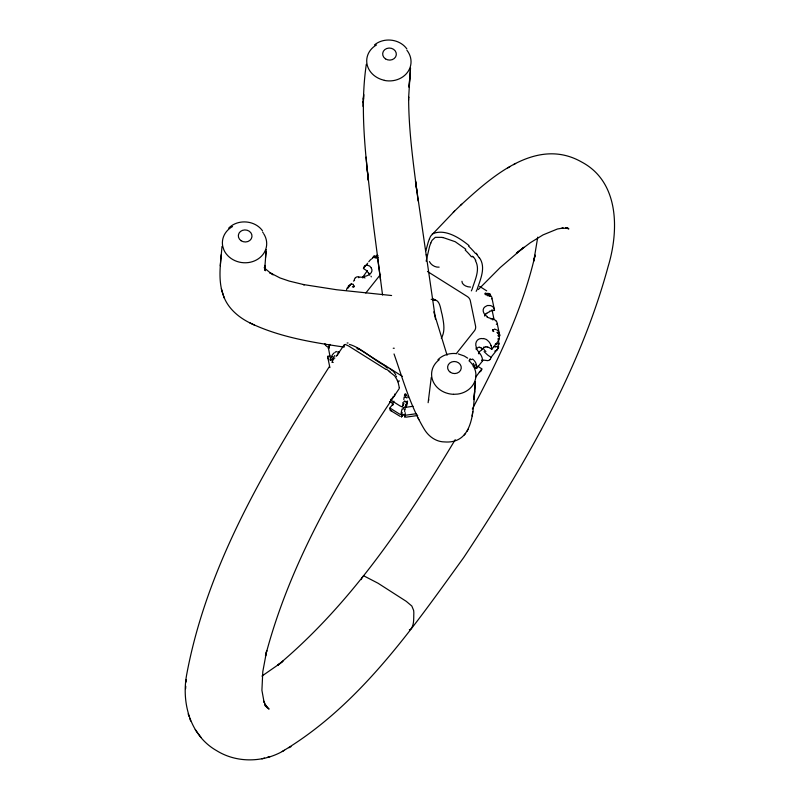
<?xml version="1.0" encoding="UTF-8"?>
<svg xmlns="http://www.w3.org/2000/svg" width="800" height="800" viewBox="0 0 800 800"><rect width="100%" height="100%" fill="white"/><g stroke="black" fill="none" stroke-linecap="round" stroke-linejoin="round"><path stroke-width="1.2" d="M406.5 397.41L406.5 397.94M408.61 100.13L408.64 96.87C408.58 131.77 413.78 166.42 418.13 200.97M329.47 366.43C268.98 461.45 207.97 561.5 186.86 673.66C181.15 702.23 189.95 735.52 216.58 750.63C236.98 763.36 263.97 762.65 284.41 750.27M408.63 97.74L410.37 70.02M405.28 412.75L404.9 417.26L404.71 415.88M405.99 404.77L405.89 406.16M394.62 395.61L394.65 394.08M185.61 688.69L185.77 686.28M186.05 682.07L186.2 679.7M221.98 246.42C220.9 261.1 218.16 276.29 221.89 290.82M402.15 412.42L401.59 416.59M409.82 76.86L409.06 87.2L410.54 68.03M221.22 254.68L220.3 265.82M266.2 249.6L264.84 267.52L264.99 265.37L265.28 270.55L264.39 267.48L265.53 270.7L264.77 268.71M475.26 383.77C473.02 403.84 476.22 444.4 444.46 441.92C435.9 441.83 428.47 436.3 424.23 429.15C410.24 405.91 402.95 379.38 394.03 353.96M475.44 381.68L473.95 399.62L474.64 391.32M265.51 257.77L266.03 251.65M329.3 346.72L329.5 344.46M478.89 353.91L479.01 352.54L475.96 348.09M492.76 319.95L492.83 319.2L487.05 317.18M392.59 405.24L392.69 404.15A5.84 1.38 -57.8 0 1 391.26 406.2L389.85 407.97L398.68 413.53A10.19 8.98 5.1 0 0 401.67 414.83M393.39 396.34L393.36 396.7A5.84 1.38 -57.8 0 0 392.42 397.67M477.76 366.57L477.81 366.02A5.83 2.38 38.4 0 0 479.84 367.58L481.88 368.86L475.59 377.26M358.74 277.74L358.77 276.95L363.61 277.45M413.06 406.28L407.01 407.14A10.19 8.98 5.1 0 1 405.77 407.24L406.06 404.16M366.32 64.27C360.63 102.84 364.23 141.85 368.34 180.36L367.08 167.95L373.26 223.66L382.55 295.01M431.26 377.44L428.13 402.7M344.23 345.09L345.26 344.4L348.57 345.96L385.72 369.27M390.56 399.99L399.39 405.54A10.19 8.98 5.1 0 0 402.38 406.85L402.44 406.31M537.74 237.15L533.77 261.11L535.11 255.08C522.68 309.37 498.21 360.01 472.35 409.01M405.87 406.32L405.77 407.24M402.77 403.34L402.87 402.57M472.1 415.99L472.77 411.53M402.38 406.85L402.86 404.44M349.39 344.39C361.61 347.84 374.1 360.67 386.36 366.45M425.86 250.77L428.15 242.4A153.57 96.53 32.1 0 1 429.43 238.88M428.7 400.34L428.83 399.81M333.33 359.08L330.79 360.1L330.92 359.61M393.92 401.17L393.59 402.27M475.83 376.51L475.83 376.48A39.27 34.61 5.1 0 0 475.58 376.32M332.47 362.32L333.25 362.37M330.79 360.1A10.19 8.98 5.1 0 1 330.48 359.01L328.4 347.84A28.45 12.99 -11.6 0 1 329.43 345.53M493.76 318.52L493.66 318.83A28.45 12.99 -11.6 0 1 493.39 319.59M354.28 279.88L354.36 279.62A29.69 12.14 38.4 0 1 355.15 277.96L355.47 277.66M363.49 268.28L363.57 268.01A29.69 12.14 38.4 0 1 364.36 266.36L364.68 266.06M481.8 369.13L481.72 369.39A29.69 12.13 38.4 0 1 480.93 371.05L480.63 371.33M491.01 357.52L490.93 357.78A29.69 12.14 38.4 0 1 490.14 359.44L489.86 359.7M495.9 346.43L498.64 346.9L497.41 349.38M498.17 339.47L498.86 342.82A10.19 8.98 5.1 0 1 499.01 343.92L497.77 346.44M404.41 395.38L404.71 394.68M430.8 243.07L431.2 242.1A58.09 36.52 32.1 0 1 432.01 240.39L435.28 237.34L442.15 237.36M429.45 238.89L429.72 238.23A64.14 40.22 33.2 0 1 430.71 236.08L454.61 211.03M339.13 352.44L338.68 351.73A3.81 3.6 -71.6 0 0 337.92 351.92L337.26 352.13M484.78 315.61L485.97 313.72M333.45 359.75L333.78 359.13M467.07 431.32L468.18 429.26M402.12 416.25L402.45 415.65M264.95 705.54L269.07 709.12L264.6 704.11L267.03 707.66L263.68 701.13L264.09 702.27L261.91 690.29L262.81 671.59L266.73 650.57L265.46 656.04C290.82 558.94 343.41 471.39 399.05 388.85L399.2 388.41A67.4 15.31 27.4 0 0 399.37 387.56M402.09 416.32L401.6 416.77M331.93 357.08L332.29 356.48M455.24 439.65C406.04 521.68 351.65 603.36 277.73 665.3L282.78 661.29L277.73 665.3M441.3 338.24C445.66 330.97 443.54 322.16 442.07 314.37C440.43 309.49 440.34 298.61 432.95 300.01M402.63 415.35L403.83 414.39L404.64 415.57M329.47 345.53L329.84 345.01A12.07 5.52 -11.6 0 1 330.35 344.45M403.84 401.83L404.24 401.36A4.01 2.04 36.8 0 1 404.42 401.22M336.99 355.3L344.31 344.73M481.98 349.69L479.22 351.82M403.99 407.3L403.93 407.37A4.01 3.63 -84.5 0 0 403.7 407.71L403.21 408.88A6.58 1.61 -70.2 0 0 403.16 409.22M349.29 286.34L348.16 287.76A39.27 34.61 5.1 0 1 348.41 287.93M351.56 283.48L349.67 285.86A12.2 5.08 35.6 0 0 347.7 287.81M353.45 281.1L354.58 280.39M364.57 267.09L363.41 268.54L365.45 269.83A5.83 2.38 38.4 0 1 367.48 271.38M364.95 266.61L367.64 263.22M368.79 261.77L369.56 260.8A10.19 8.98 5.1 0 1 371.52 258.97M362.75 277.18L367.31 270.72M365.8 293.02L380.56 274.41M390.82 399.66L391.53 398.77M456.26 353.71L474.38 330.87A7.34 6.47 5.1 0 0 475.56 326.05L470.32 300.72A7.34 6.47 5.1 0 0 467.27 296.5L427.47 271.48M474.45 367.28A39.27 34.61 5.1 0 1 476.55 368.49L482.59 360.88L481.7 360.32M487.69 346.97A5.83 2.38 38.4 0 1 489.76 347.99L491.8 349.27L497.94 341.53A10.19 8.98 5.1 0 0 499.35 338.92L497.98 338.7M405.08 394.06L406.13 394.22A3.81 3.75 -85 0 1 406.36 394.89L406.42 395.62M464.18 435.06L465.58 433.46M338.17 353.72L338.66 353.15A3.75 2.8 -52.2 0 0 338.98 352.5M349.41 285.3L349.15 285.57A29.67 11.89 41.8 0 0 348.47 287.35M478.35 289.52L500.19 267.56L523.86 247.28L516.41 253.2L530.31 242.74L543.08 234.88L557.46 228.99L563.14 228.02L561.93 228.14L568.52 228.45L566 228.06L568.86 228.87L565.86 227.58M432.21 233.97C444.63 228.18 459.53 237.75 469.06 245.64M347.51 287.69L347.26 287.95A29.68 12.25 37 0 0 346.54 289.77M460.36 205.51C491.74 176.67 536.52 136.35 581.62 162C619.55 182.05 618.96 230.88 608.11 266.58C579.48 371.78 523.47 467.27 463.69 557.55C412.16 628.85 359.28 705.57 282.28 751.44M453.29 212.29L461.73 204.2M228.68 228.15C237.81 218.81 255 220.16 262.53 230.83M437.94 359.71C442.66 354.94 449.67 352.93 456.26 353.58M497.03 349.8L496.04 350.58M404.17 407.09L404.63 407.06A1.11 1.08 -15 0 1 404.85 407.41L404.94 407.62A4.06 3.5 -86.4 0 1 405 407.94L405.22 409.18M279.49 663.89L261.93 676.07M374.47 44.93C383.91 37.08 399.65 38.85 406.84 48.9M507.76 167.92L509.82 166.76M513.54 164.64L515.64 163.46M484.45 347.27L485.91 346.78M288.92 747.78L291.01 746.64M485.68 292.98L485.28 293.2A3.75 2.67 57.9 0 0 484.84 293.6L485.33 294.43M404.46 401.22L405.48 401.34A4.06 1.97 -28.7 0 1 405.59 401.48L405.85 402.07A6.41 1.94 -75.7 0 1 405.86 402.33M489.99 296.1L490.44 295.89A10.19 8.98 5.1 0 0 489.18 294.63M495.65 350.8L494.75 351.17M491.52 298.79L491.99 298.59A10.19 8.98 5.1 0 1 492.29 299.68L494.51 310.39L491.83 310.76A6.93 3.17 -11.6 0 0 489.48 311.29M261.91 758.84L264.56 758.12M267.46 757.33L270.07 756.61M416.12 413.72L406.3 415.12A10.19 8.98 5.1 0 1 405.05 415.23M406.06 417.15L417.7 415.5M496.35 324.28L497.36 324.13L499.58 334.84A10.19 8.98 5.1 0 1 499.73 335.94L497.97 335.76M328.26 348.3L329.27 348.16M330.07 355.93L327.55 356.29L329.77 367A10.19 8.98 5.1 0 0 329.92 367.61M353.85 286.92L354.44 286.16A3.93 2.92 -39 0 0 354.02 285.74L353.56 285.35A8 4.74 77.1 0 0 353.36 285.21M347.11 342.99L348.08 343M394.27 348.24L393.24 348.25M482.03 359.94L487.04 360.54M453.5 394.32L457.78 394.08A22.14 19.63 5.5 0 0 475.03 380.75A22.14 19.63 5.5 0 0 468.96 360.75M493.24 329.66L493.86 329.72M496.21 343.67L499.01 343.92M353.1 286.92L352.36 286.86M391.6 295.52L336.75 289.76L303.25 284.53L304.41 284.76L289.17 281.07L280.03 277.95L269.73 272.59L270.69 273.2L264.55 268.13M431.15 299.32L434.75 299.67M486.06 294.55L488.37 294.77M479.61 347.42L480.31 347.54M367.47 265.26L369.64 266.04L371.25 267.82M344.17 347.09C312.03 342.34 279.19 337.1 249.69 322.8C238.36 317.16 227.95 308.26 223.56 296.07M357.04 348.81L359.38 349.12M566 228.06L566.98 228.2M483.6 338.47L486.43 339.48L488.73 341.51A12.32 5.04 38.4 0 1 491.03 345.52M442.96 237.51L455.22 241.72L465.84 249.23M329.19 347.47L328.92 347.4A12.07 5.52 -11.6 0 1 325.79 345.44L325.44 345.04M458.16 353.88L464.21 355.98L467.67 358.15M377.05 258.02L377.98 257.6A3.81 2.34 -23.6 0 0 377.95 257.15M480.79 347.7L481.93 348.5M249.69 322.8L254.24 325M376.49 257.78L375.88 257.43M390.5 410.5L400.3 416.46M479.59 286.38L486.69 290.84M426.14 254.88L426.7 255.23M433.23 298.84L435.17 300.06M362.7 276.53L364.74 277.81A5.83 2.38 38.4 0 0 365.01 277.97M272.27 274.19L273.23 274.8L269.73 272.59M356.81 347.69L402.42 376.37M493.81 331.58L493.05 331.07M389.69 368.57L393.37 371.32L395.28 373.95M389.13 371.48L394.65 375.84L397.47 380.45M492.49 330.61L492.64 329.7A3.81 3.22 65.9 0 1 493.24 329.71M479.01 352.54L479.52 353.12M491.05 296L491.32 296.35A27.64 11.23 -26.9 0 1 492.06 298.13M484.07 351.59L487.03 354.42A5.83 2.38 38.4 0 0 489.05 355.98L491.09 357.26L497.23 349.52A10.19 8.98 5.1 0 0 498.64 346.9M476.14 253.18L476.99 254.25M472.31 256.21L473.07 257.19M264.32 267.8L265.35 269.13M496.34 321.21L496.63 321.64A28.45 12.99 -11.6 0 1 497.28 323.7L497.32 323.84M195.26 729.61L197.73 732.95M198.5 734L200.99 737.36M498.64 332.69L498.95 333.2M328.39 358.95L328.3 358.81A28.45 12.99 -11.6 0 1 327.63 356.72L327.59 356.58M479.42 257.7C486.27 267.38 480.29 279.46 477.15 289.38A67.2 37.78 51.4 0 1 476.15 291.32M498.3 335.6L498.6 336.13M475.37 260.61C480.57 269.59 474.76 280.2 472.15 289.14A63.66 35.47 52.6 0 1 471.33 290.88M375.2 258L374.88 257.44A10.19 8.98 5.1 0 1 376.1 257.2M368.9 273.2L369.71 275.13M418.04 418.03L418.85 419.65M395.64 374.67L395.9 375.22M223.35 295.49L221.35 288.74M475.82 364.79L476.04 365.41M224.33 298.09L222.04 291.39M469.47 359.62L470.08 358.87A3.93 3.74 77.8 0 1 470.79 359.17L471.5 359.51A8 6.31 10 0 1 471.78 359.67M491.09 345.55L491.3 346.18M398.04 381.9L399.27 387.51M188.15 713.87L189.09 716.53M189.7 718.31L190.65 721M433.77 311.85L447.08 355.21M398.97 380.6L399.16 381.28M492 309.67L493.8 318.37L491.12 318.75A6.93 3.17 -11.6 0 1 490.67 318.8M435.51 319.27L415.48 180.99L416.7 190.24M377.43 256.67L380.55 280.1M366.07 157.12L367.22 169.46M476.5 367.84L476.55 368.49M491.8 349.27L491.75 348.61A29.69 12.14 38.4 0 0 491.33 346.19M482.59 360.82L482.54 360.22A29.69 12.14 38.5 0 0 482.11 357.79L481.88 357.15A12.32 5.04 38.4 0 0 479.59 353.12M389.85 408.23L389.87 408.48A29.66 7.03 -57.8 0 0 390.11 409.99M470.57 287.07A7.87 4.99 6.8 0 1 461.96 281.27M371.22 268.09A7.88 5.23 -11.2 0 1 363.95 276.45M364.74 266.11A12.32 5.04 38.4 0 1 367.41 265.19M439.13 267.14A7.87 5.63 32.3 0 1 429.42 261.59M325.4 345.05A28.45 12.99 -11.6 0 1 324.88 343.54M391.63 410.54A12.32 2.92 -57.8 0 1 390.3 410.16M393.28 402.26A6.07 3.61 -58.8 0 1 392.45 404.01M476.45 347.65A7.88 6.51 47.6 0 1 483.3 338.72M480.55 371.3A12.32 5.04 38.4 0 1 479.31 372.06M487.37 316.66A7.58 5.54 29 0 1 484.94 306.86L487.36 305.52L490.31 305.53A12.07 5.52 -11.6 0 1 493.42 307.48M493.82 307.88A28.45 12.99 -11.6 0 1 494.43 309.96M348.4 285.77A8.95 2.68 19.4 0 1 349.31 285.35M353.9 286.75A3.91 2.04 -13.3 0 1 353.2 286.76M352.24 284.24A8.95 5.53 81.3 0 1 353.35 284.31M349.66 285.57A12.2 5.22 52.8 0 1 351.62 283.99M373.49 257.66A12.18 3.32 62.2 0 1 374.24 255.82M374.48 256.51A8.95 1.68 44.3 0 1 374.3 256.1M377.2 257.91A3.75 1.74 2.8 0 1 376.67 257.7M377.44 255.58A9.07 3.94 -69.5 0 1 378.07 255.68M376.11 256.64A12.33 3.09 81.8 0 1 377.07 255.09M375.29 257.72A27.65 6.52 69.3 0 1 375.73 255.96M332.36 359.84A12.18 4.58 -34.4 0 1 334.79 355.55M337.73 354.88A8.96 1.08 -44.8 0 1 336.11 356.36M335.09 352.34A9.07 7.69 5.8 0 1 336.38 351.45M331.57 356.54A12.33 6.74 -17 0 1 334.16 352.88M330.61 359.72A27.64 11.63 -27.1 0 1 331.43 357.21M405.05 397.5A12.18 0.7 -79.5 0 1 405.37 395.71M405.4 397.07A8.96 3.03 -71.6 0 1 405.73 396M404.75 394.7A3.75 3.63 -73 0 1 405.11 394.08M407.93 395.88A9.07 5.84 83.7 0 1 407.93 397.87M407.53 401.02A12.33 2.38 88.2 0 1 406.49 406.01M496.91 332.39A12.18 5.65 12.2 0 1 499.04 335.71M497.86 332.59A8.95 2.34 26.4 0 1 498.96 333.91M493.11 330.93A3.75 2.3 44.7 0 1 492.58 330.5M494.53 329.03A9.07 7.18 -40.6 0 1 495.72 329.61M496.67 329.79A12.33 6.93 -8.5 0 1 498.89 332.64M499.21 333.19A27.65 13.26 4.1 0 1 499.71 335.48M486.32 293.54A12.18 4.72 -34.7 0 1 489.23 293.62M485.63 294.33A8.96 4.17 -54 0 1 486.55 293.8M486.04 294.7A3.81 2.23 28.3 0 1 485.37 294.61M487.15 295.61A12.33 4.24 -14.5 0 1 490.34 296.29M473.27 363.36A12.2 4.82 41.1 0 1 474.89 367.43M469.96 360.25A3.91 2.91 58.8 0 1 469.59 359.58M472.53 358.99A8.95 7.35 6.9 0 1 473.84 360.21M474.43 360.85A12.2 6.42 26.4 0 1 476.32 364.94M476.38 365.56A29.67 12.66 35.2 0 1 476.71 367.95M371.07 276.25A9.27 2.47 49.9 0 1 371.25 276.86M367.24 271.56A6.26 4.38 35.7 0 1 368.59 273.26M394.53 395.81A6.07 0.6 -35 0 1 394.58 395.85M485.9 351.49A9.27 3.44 23.6 0 1 483.88 346.98M485.98 346.94A6.26 4.01 53.8 0 1 487.71 347.25M333.26 358.45A6.98 5.05 -39.1 0 1 334.89 358.04M403.31 405.36A7.04 1.67 -83.8 0 1 403.92 403.04M406.25 401.36A6.98 2.38 -71.5 0 1 406.86 403.62M404.67 409.43A6.98 1.13 87.7 0 1 404.7 411.67M401.17 413.59A7.04 2.39 -70.2 0 1 402.2 408.87M496.13 344.28A6.97 1.98 3 0 1 495.23 344.21M495.81 347.03A7.04 5.58 9.8 0 1 493.65 346.4M473.2 366.37A6.26 4.05 43.7 0 1 474.52 366.94M362.85 278.02A29.69 12.14 38.4 0 1 362.76 277.19M355.53 277.71A12.32 5.04 38.4 0 1 358.2 276.8M329.29 359.93A12.07 5.52 -11.6 0 1 328.99 359.65M417.22 415.18A12.07 1.47 81.9 0 1 417.03 414.85M389.49 401.61A7.87 4.98 6.8 0 1 393.38 404.73M489.76 359.69A12.32 5.04 38.4 0 1 487.09 360.61M493.23 319.24A12.07 5.52 -11.6 0 1 496.27 321.23M372.37 258.59A27.99 7.36 64.4 0 1 372.75 257.2M332.05 362.5A27.97 10.94 -32.3 0 1 332.82 359.98M403.81 399.55A27.97 0.99 -81.3 0 1 404.14 397.02M404.72 415.66A8.66 1.88 57 0 1 404.78 415.97M402.67 415.47A8.59 1.38 -45 0 1 402.86 415.17M498.94 336.15A27.99 13.16 9.8 0 1 499.4 338.47M497.84 346.46A16.91 7.8 3.3 0 1 497.56 346.79M497.46 349.4A17.02 8.21 14.1 0 1 497.09 349.82M489.85 293.64A27.97 10.99 -32.3 0 1 490.58 295.38M474.54 368.05A29.68 11.93 39.8 0 1 474.65 368.59M476.19 349.56A5.87 3.38 -81.3 0 1 479.65 347.22M480.33 347.5A8.16 5.24 -48.2 0 1 480.81 347.67M482.03 348.48A4.05 1.95 -7.1 0 1 481.88 349.68M478.44 353.46A5.87 0.97 -38.4 0 1 478.86 353.14M484.72 316.02A8.5 3.1 -42.6 0 1 484.94 315.54M486.13 313.77A8.6 5.62 -19.2 0 1 486.74 313.13M487.17 313.17A6.85 5.07 -11.2 0 1 489.7 311.73M439.23 359.73A22.2 19.52 4.6 0 0 432.18 378.81A22.2 19.52 4.6 0 0 448.18 393.54A21.59 19.07 5.5 0 0 453.5 394.29M376.52 44.94A22.14 19.4 4.7 0 0 377.25 77.62A22.46 19.62 6.3 0 0 384.36 80.28M406.9 50.25A22.2 19.61 5.6 0 1 407.44 72.41A22.2 19.61 5.6 0 1 384.33 80.41M232.56 226.53A22.14 19.55 3.7 0 0 222.73 246.29L223.91 249.95A21.59 19.02 4.4 0 0 226.48 254.17A22.2 19.59 5.8 0 0 256.51 259.93A22.2 19.59 5.8 0 0 263.76 233.84M262.66 232.15A22.46 19.97 4 0 1 263.26 232.97M409.37 629.7A11.92 4.88 38.4 0 0 410.64 629.36C414.4 625.08 413.57 618.38 413.83 612.98A76.22 31.16 38.4 0 0 413.62 610.38L411.83 606.04L406.27 601.35L378.02 583.22L364.27 576.1A5.38 2.2 38.4 0 0 363.22 576.19L361.92 577.82A76.24 31.17 38.4 0 0 361.36 579.58M385.15 366.4A23.77 2.39 30.5 0 1 387.91 368.13M396.41 376.46A159.59 36.76 26.1 0 1 396.55 376.82M344.47 346.11A64.14 10.35 42.5 0 1 344.38 345.22M386.32 369.23A28.93 4.82 30.1 0 1 389.93 371.6M397.31 380.39A160.87 36.84 26.5 0 1 397.9 381.84M426.18 261.21A58.29 36.58 32.3 0 1 426.21 260.89L429.54 246.5A152.07 95.66 31.8 0 1 430.79 243.06M442.16 237.48A44.3 32.88 47.2 0 1 442.97 237.63M465.17 250.04A49.12 36.64 47.8 0 1 471.45 256.84M473.45 256.95A23.77 15.89 49 0 1 475.8 260.47M468.61 246.19A54.46 40.58 47.6 0 1 475.56 253.61M476.76 254.4A28.93 17.85 48.9 0 1 479.15 257.8M363.37 101.21L363.29 106.66L363.48 97.73L363.33 102.95L363.37 101.21M363.56 96.19L363.42 99.47L363.64 94.45L363.56 96.19M401.52 416.88A17.02 0.86 -77.5 0 0 401.56 416.9M450.37 372.3A6.84 6.02 5.1 0 0 461.22 368.35A6.84 6.02 5.1 0 0 451.71 361.95A6.84 6.02 5.1 0 0 450.37 372.3M385.44 58.84A6.84 6.02 5.1 0 0 396.29 54.89A6.84 6.02 5.1 0 0 386.78 48.49A6.84 6.02 5.1 0 0 385.44 58.84M241.1 240.72A6.84 6.02 5.1 0 0 251.95 236.78A6.84 6.02 5.1 0 0 242.45 230.37A6.84 6.02 5.1 0 0 241.1 240.72"/></g></svg>
